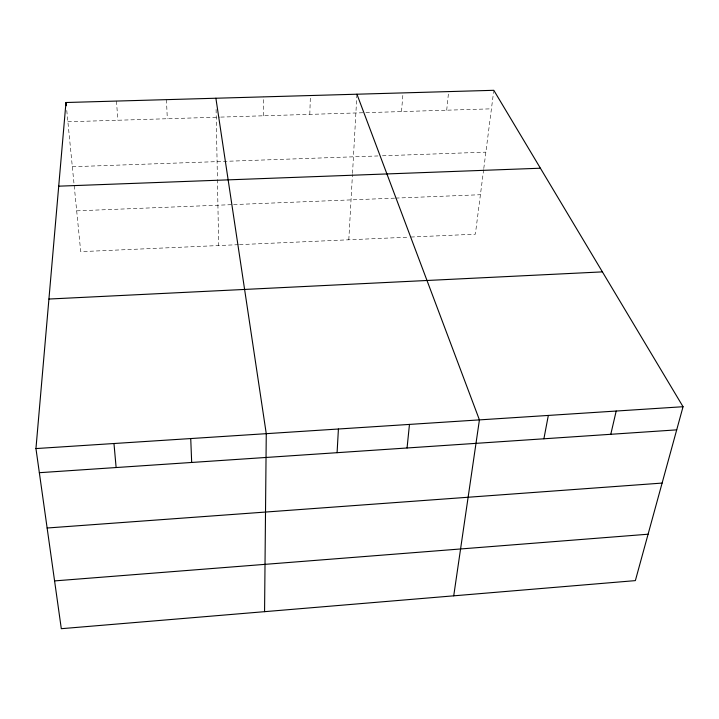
<?xml version="1.0" encoding="UTF-8"?>
<svg xmlns="http://www.w3.org/2000/svg" width="719" height="719" viewBox="0 0 719 719"><rect width="100%" height="100%" fill="white"/><g stroke="black" fill="none" stroke-linecap="round" stroke-linejoin="round"><path stroke-width="0.54" stroke-dasharray="3.6 2.7" d="M263.262 115.804L263.379 96.876M309.808 114.375L310.392 95.537M348.805 239.795L352.454 174.483M352.517 173.387L356.876 95.312M401.517 111.58L403.017 92.895M446.697 110.196L448.638 91.601M483.644 169.612L475.358 234.196L410.252 237.072M483.779 168.516L493.665 91.394M238.375 244.676L80.717 251.659L66.508 107.859M239.472 244.631L409.138 237.126M76.69 210.847L232.471 204.627M233.594 204.582L394.569 198.147M395.675 198.102L480.418 194.723M72.331 166.736L377.951 155.951M382.409 155.798L485.882 152.14M67.883 121.772L219.601 117.134M220.724 117.098L364.794 112.694M365.908 112.667L491.436 108.83M116.478 101.073L117.862 120.244M166.448 99.644L167.311 118.734M216.095 109.414L217.408 178.393M217.426 179.507L218.675 245.547"/><path stroke-width="1.08" d="M264.565 611.671L266.264 433.674L215.889 98.233M337.085 452.682L338.415 429.009M35.95 448.566L65.977 102.511L493.809 90.306L683.05 406.72L635.362 580.619L61.304 628.694L35.95 448.566L683.05 406.72M407.062 447.982L409.462 424.417M453.725 595.835L479.42 419.887L356.939 94.216M543.897 438.788L548.327 415.438M610.791 434.285L616.192 411.043M54.581 580.907L648.089 534.217M47.13 528.007L662.109 483.078M39.347 472.698L676.705 429.863M48.928 299.041L602.405 271.881M58.724 186.176L540.4 168.219M65.977 102.511L66.301 105.72M113.97 443.515L116.127 467.53M190.733 438.554L191.676 462.452"/></g></svg>
